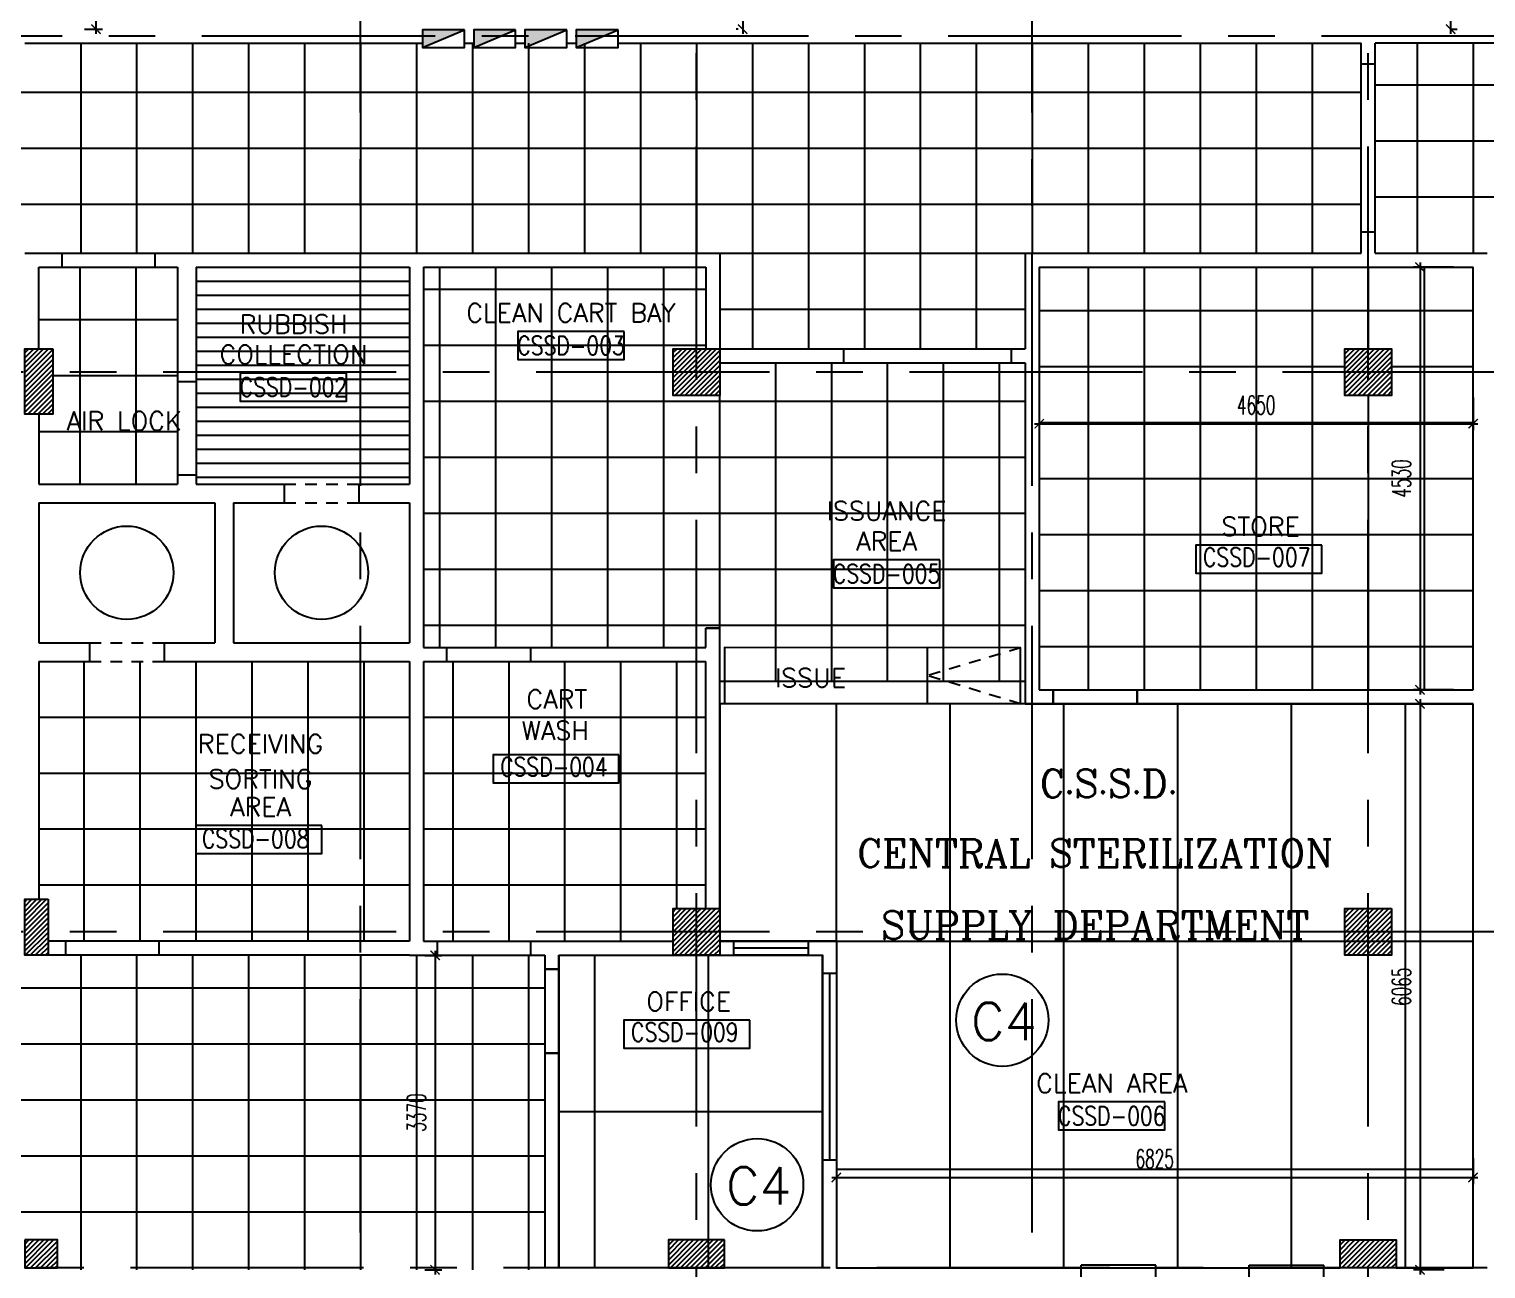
# Model space of a CAD drawing. Extents: x 417866.9 to 417960.2, y 43448 to 43538.2.
# Drawn here: x 417915.58 to 417931.2, y 43494.48 to 43507.77 of the extents above; entities that cross this region are included whole.
import ezdxf
from ezdxf.enums import TextEntityAlignment as Align

# ---------------------------------------------------------------- set-up
doc = ezdxf.new("R2010")
doc.units = 0
doc.header["$MEASUREMENT"] = 0
doc.header["$PDMODE"] = 3
doc.header["$PDSIZE"] = 0.1
doc.linetypes.add('CENTERX2', pattern=[4, 2.5, -0.5, 0.5, -0.5])
doc.linetypes.add('HIDDEN2', pattern=[0.1875, 0.125, -0.0625])
doc.layers.get('0').update_dxf_attribs({"linetype": 'CONTINUOUS'})
doc.layers.get('DEFPOINTS').update_dxf_attribs({"linetype": 'CONTINUOUS'})
for name, color, linetype in [('AXES', 11, 'CENTERX2'), ('CEILING', 4, 'CONTINUOUS'), ('ceiling-marker', 6, 'CONTINUOUS'), ('COL', 2, 'CONTINUOUS'), ('COUNTER', 5, 'CONTINUOUS'), ('DIM', 4, 'CONTINUOUS'), ('E-PANELBX', 3, 'CONTINUOUS'), ('EQ', 5, 'CONTINUOUS'), ('HAT', 8, 'CONTINUOUS'), ('RM-BOX', 11, 'CONTINUOUS'), ('RM-NAME', 11, 'CONTINUOUS'), ('RM-NO', 11, 'CONTINUOUS'), ('SUNI-FUR', 3, 'CONTINUOUS'), ('TXT', 2, 'CONTINUOUS'), ('WALL', 2, 'CONTINUOUS'), ('WIN', 5, 'CONTINUOUS')]:
    doc.layers.add(name, color=color, linetype=linetype)
doc.styles.add('ROMANC', font='romanc', dxfattribs={"height": 0.1})
doc.styles.add('ROMANS', font='ROMANS.shx', dxfattribs={"width": 0.6})
doc.dimstyles.new('STANDARD in', dxfattribs={"dimtxt": 0.2, "dimasz": 0.1, "dimexe": 0.07, "dimexo": 0.05, "dimgap": 0.1, "dimtad": 1, "dimdec": 0, "dimlfac": 1000, "dimzin": 0, "dimdsep": 46, "dimtxsty": 'ROMANS', "dimblk": 'ARCHTICK', "dimcen": 0.05, "dimdle": 0.05, "dimclrd": 4, "dimclre": 4, "dimclrt": 2, "dimadec": 0, "dimazin": 0, "dimtfac": 1, "dimtdec": 0, "dimtmove": 2, "dimatfit": 3, "dimldrblk": 'ARCHTICK', "dimfxl": 0, "dimtolj": 1, "dimtzin": 0, "dimarcsym": 0})

# ---------------------------------------------------------------- blocks, each defined once
blk = doc.blocks.new('RM1')
at = {"layer": 'RM-BOX'}
blk.add_lwpolyline([(570, -200), (-570, -200), (-570, -500), (570, -500)], close=True, dxfattribs=at)
at = {"layer": 'RM-NAME', "style": 'ROMANS'}
for tag, p in [('ROOMNAME1', (0, 324)), ('ROOMNAME2', (0, 0))]:
    blk.add_attdef(tag, text='', height=200, dxfattribs=at).set_placement(p, align=Align.MIDDLE)
at = {"layer": 'RM-NO', "style": 'ROMANS', "width": 0.8}
blk.add_attdef('ROOMNO', text='', height=200, dxfattribs=at).set_placement((0, -350), align=Align.MIDDLE)
blk = doc.blocks.new('COL50')
at = {"layer": 'COL'}
blk.add_lwpolyline([(-250, 250), (-250, -250), (250, -250), (250, 250)], close=True, dxfattribs=at)
blk = doc.blocks.new('*X75')
at = {"color": 0}
for p, q in [((227929, 41942), (228388, 42401)), ((227929, 41995), (228335, 42401)), ((227929, 42048), (228282, 42401)), ((227929, 42101), (228229, 42401)), ((227929, 42154), (228176, 42401)), ((227929, 42207), (228123, 42401)), ((227929, 42260), (228070, 42401)), ((227929, 42313), (228017, 42401)), ((227929, 42366), (227963, 42401)), ((227941, 41901), (228429, 42389)), ((227994, 41901), (228429, 42336)), ((228047, 41901), (228429, 42283)), ((228100, 41901), (228429, 42230)), ((228153, 41901), (228429, 42177)), ((228206, 41901), (228429, 42124)), ((228259, 41901), (228429, 42071)), ((228312, 41901), (228429, 42018)), ((228365, 41901), (228429, 41964)), ((228418, 41901), (228429, 41911))]:
    blk.add_line(p, q, dxfattribs=at)
blk = doc.blocks.new('*X74')
at = {"color": 0}
for p, q in [((227929, 47935), (228395, 48401)), ((227929, 47988), (228342, 48401)), ((227929, 48041), (228289, 48401)), ((227929, 48094), (228236, 48401)), ((227929, 48147), (228183, 48401)), ((227929, 48200), (228130, 48401)), ((227929, 48253), (228077, 48401)), ((227929, 48306), (228024, 48401)), ((227929, 48359), (227971, 48401)), ((227948, 47901), (228429, 48381)), ((228001, 47901), (228429, 48328)), ((228054, 47901), (228429, 48275)), ((228107, 47901), (228429, 48222)), ((228160, 47901), (228429, 48169)), ((228213, 47901), (228429, 48116)), ((228266, 47901), (228429, 48063)), ((228319, 47901), (228429, 48010)), ((228372, 47901), (228429, 47957))]:
    blk.add_line(p, q, dxfattribs=at)
blk = doc.blocks.new('*X73')
at = {"color": 0}
for p, q in [((235129, 41929), (235600, 42401)), ((235129, 41982), (235547, 42401)), ((235129, 42035), (235494, 42401)), ((235129, 42088), (235441, 42401)), ((235129, 42141), (235388, 42401)), ((235129, 42194), (235335, 42401)), ((235129, 42248), (235282, 42401)), ((235129, 42301), (235229, 42401)), ((235129, 42354), (235176, 42401)), ((235153, 41901), (235629, 42376)), ((235206, 41901), (235629, 42323)), ((235259, 41901), (235629, 42270)), ((235312, 41901), (235629, 42217)), ((235365, 41901), (235629, 42164)), ((235418, 41901), (235629, 42111)), ((235471, 41901), (235629, 42058)), ((235525, 41901), (235629, 42005)), ((235578, 41901), (235629, 41952))]:
    blk.add_line(p, q, dxfattribs=at)
blk = doc.blocks.new('*X72')
at = {"color": 0}
for p, q in [((235129, 47922), (235608, 48401)), ((235129, 47975), (235554, 48401)), ((235129, 48028), (235501, 48401)), ((235129, 48081), (235448, 48401)), ((235129, 48134), (235395, 48401)), ((235129, 48187), (235342, 48401)), ((235129, 48240), (235289, 48401)), ((235129, 48293), (235236, 48401)), ((235129, 48346), (235183, 48401)), ((235161, 47901), (235629, 48369)), ((235214, 47901), (235629, 48316)), ((235267, 47901), (235629, 48263)), ((235320, 47901), (235629, 48210)), ((235373, 47901), (235629, 48157)), ((235426, 47901), (235629, 48104)), ((235479, 47901), (235629, 48051)), ((235532, 47901), (235629, 47998)), ((235585, 47901), (235629, 47945))]:
    blk.add_line(p, q, dxfattribs=at)
blk = doc.blocks.new('E-PBX')
at = {"layer": 'E-PANELBX'}
h = blk.add_hatch(color=256, dxfattribs=at)
h.paths.add_polyline_path([(34, 190), (-225, 190), (34, 81)])
h.paths.add_polyline_path([(225, 190), (34, 190), (34, 81), (225, 0)])
blk.add_line((225, 0), (-225, 190), dxfattribs=at)
blk.add_lwpolyline([(-225, 190), (225, 190), (225, 0), (-225, 0)], close=True, dxfattribs=at)
blk = doc.blocks.new('_ARCHTICK')
at = {"color": 0, "linetype": 'ByBlock', "const_width": 0.15}
blk.add_lwpolyline([(-0.5, -0.5), (0.5, 0.5)], dxfattribs=at)
blk = doc.blocks.new('*D214')
at = {"layer": 'DEFPOINTS', "color": 0}
for p in [(417919.776, 43497.844), (417919.776, 43494.474), (417919.936, 43494.474)]:
    blk.add_point(p, dxfattribs=at)
at = {"layer": 'DIM', "color": 4, "lineweight": -2}
for p, q in [((417919.936, 43497.894), (417919.936, 43494.424)), ((417919.826, 43497.844), (417920.006, 43497.844)), ((417919.826, 43494.474), (417920.006, 43494.474))]:
    blk.add_line(p, q, dxfattribs=at)
at = {"layer": 'DIM', "color": 4, "lineweight": -2, "xscale": 0.1, "yscale": 0.1, "zscale": 0.1}
for p, rotation in [((417919.936, 43497.844), 90), ((417919.936, 43494.474), 270)]:
    blk.add_blockref('_ARCHTICK', p, dxfattribs=dict(at, rotation=rotation))
at = {"layer": 'DIM', "color": 2, "insert": (417919.736, 43496.159), "char_height": 0.2, "attachment_point": 5, "rotation": 90, "style": 'ROMANS'}
blk.add_mtext('\\A1;3370', dxfattribs=at)
blk = doc.blocks.new('*D215')
at = {"layer": 'DEFPOINTS', "color": 0}
for p in [(417926.412, 43503.871), (417931.062, 43503.871), (417931.062, 43503.541)]:
    blk.add_point(p, dxfattribs=at)
at = {"layer": 'DIM', "color": 4, "lineweight": -2}
for p, q in [((417926.412, 43503.821), (417926.412, 43503.471)), ((417931.062, 43503.821), (417931.062, 43503.471)), ((417926.362, 43503.541), (417931.112, 43503.541))]:
    blk.add_line(p, q, dxfattribs=at)
at = {"layer": 'DIM', "color": 4, "lineweight": -2, "xscale": 0.1, "yscale": 0.1, "zscale": 0.1, "rotation": 180}
blk.add_blockref('_ARCHTICK', (417926.412, 43503.541), dxfattribs=at)
at = {"layer": 'DIM', "color": 4, "lineweight": -2, "xscale": 0.1, "yscale": 0.1, "zscale": 0.1}
blk.add_blockref('_ARCHTICK', (417931.062, 43503.541), dxfattribs=at)
at = {"layer": 'DIM', "color": 2, "insert": (417928.737, 43503.741), "char_height": 0.2, "attachment_point": 5, "style": 'ROMANS'}
blk.add_mtext('\\A1;4650', dxfattribs=at)
blk = doc.blocks.new('*D216')
at = {"layer": 'DEFPOINTS', "color": 0}
for p in [(417930.902, 43505.219), (417930.493, 43500.689), (417930.902, 43500.689)]:
    blk.add_point(p, dxfattribs=at)
at = {"layer": 'DIM', "color": 4, "lineweight": -2}
for p, q in [((417930.852, 43505.219), (417930.423, 43505.219)), ((417930.493, 43505.269), (417930.493, 43500.639)), ((417930.852, 43500.689), (417930.423, 43500.689))]:
    blk.add_line(p, q, dxfattribs=at)
at = {"layer": 'DIM', "color": 4, "lineweight": -2, "xscale": 0.1, "yscale": 0.1, "zscale": 0.1}
for p, rotation in [((417930.493, 43505.219), 90), ((417930.493, 43500.689), 270)]:
    blk.add_blockref('_ARCHTICK', p, dxfattribs=dict(at, rotation=rotation))
at = {"layer": 'DIM', "color": 2, "insert": (417930.293, 43502.954), "char_height": 0.2, "attachment_point": 5, "rotation": 90, "style": 'ROMANS'}
blk.add_mtext('\\A1;4530', dxfattribs=at)
blk = doc.blocks.new('*D217')
at = {"layer": 'DEFPOINTS', "color": 0}
for p in [(417930.803, 43500.539), (417930.493, 43494.474), (417930.803, 43494.474)]:
    blk.add_point(p, dxfattribs=at)
at = {"layer": 'DIM', "color": 4, "lineweight": -2}
for p, q in [((417930.753, 43500.539), (417930.423, 43500.539)), ((417930.493, 43500.589), (417930.493, 43494.424)), ((417930.753, 43494.474), (417930.423, 43494.474))]:
    blk.add_line(p, q, dxfattribs=at)
at = {"layer": 'DIM', "color": 4, "lineweight": -2, "xscale": 0.1, "yscale": 0.1, "zscale": 0.1}
for p, rotation in [((417930.493, 43500.539), 90), ((417930.493, 43494.474), 270)]:
    blk.add_blockref('_ARCHTICK', p, dxfattribs=dict(at, rotation=rotation))
at = {"layer": 'DIM', "color": 2, "insert": (417930.293, 43497.507), "char_height": 0.2, "attachment_point": 5, "rotation": 90, "style": 'ROMANS'}
blk.add_mtext('\\A1;6065', dxfattribs=at)
blk = doc.blocks.new('*D306')
at = {"layer": 'DEFPOINTS', "color": 0}
for p in [(417931.062, 43495.719), (417924.237, 43495.611), (417931.062, 43495.463)]:
    blk.add_point(p, dxfattribs=at)
at = {"layer": 'DIM', "color": 4, "lineweight": -2}
for p, q in [((417924.237, 43495.561), (417924.237, 43495.393)), ((417931.062, 43495.669), (417931.062, 43495.393)), ((417924.187, 43495.463), (417931.112, 43495.463))]:
    blk.add_line(p, q, dxfattribs=at)
at = {"layer": 'DIM', "color": 4, "lineweight": -2, "xscale": 0.1, "yscale": 0.1, "zscale": 0.1, "rotation": 180}
blk.add_blockref('_ARCHTICK', (417924.237, 43495.463), dxfattribs=at)
at = {"layer": 'DIM', "color": 4, "lineweight": -2, "xscale": 0.1, "yscale": 0.1, "zscale": 0.1}
blk.add_blockref('_ARCHTICK', (417931.062, 43495.463), dxfattribs=at)
at = {"layer": 'DIM', "color": 2, "insert": (417927.649, 43495.663), "char_height": 0.2, "attachment_point": 5, "style": 'ROMANS'}
blk.add_mtext('\\A1;6825', dxfattribs=at)
blk = doc.blocks.new('*D241')
at = {"layer": 'DEFPOINTS', "color": 0}
for p in [(417930.78, 43511.394), (417930.78, 43507.769), (417930.821, 43507.769)]:
    blk.add_point(p, dxfattribs=at)
at = {"layer": 'DIM', "color": 4, "lineweight": -2}
for p, q in [((417930.821, 43511.444), (417930.821, 43507.719)), ((417930.83, 43511.394), (417930.891, 43511.394)), ((417930.83, 43507.769), (417930.891, 43507.769))]:
    blk.add_line(p, q, dxfattribs=at)
at = {"layer": 'DIM', "color": 4, "lineweight": -2, "xscale": 0.1, "yscale": 0.1, "zscale": 0.1}
for p, rotation in [((417930.821, 43511.394), 90), ((417930.821, 43507.769), 270)]:
    blk.add_blockref('_ARCHTICK', p, dxfattribs=dict(at, rotation=rotation))
at = {"layer": 'DIM', "color": 2, "insert": (417930.621, 43509.582), "char_height": 0.2, "attachment_point": 5, "rotation": 90, "style": 'ROMANS'}
blk.add_mtext('\\A1;3625', dxfattribs=at)
blk = doc.blocks.new('*D242')
at = {"layer": 'DEFPOINTS', "color": 0}
for p in [(417923.233, 43511.394), (417923.233, 43507.769), (417923.233, 43507.769)]:
    blk.add_point(p, dxfattribs=at)
at = {"layer": 'DIM', "color": 4, "lineweight": -2}
for p, q in [((417923.233, 43511.444), (417923.233, 43507.719)), ((417923.183, 43511.394), (417923.163, 43511.394)), ((417923.183, 43507.769), (417923.163, 43507.769))]:
    blk.add_line(p, q, dxfattribs=at)
at = {"layer": 'DIM', "color": 4, "lineweight": -2, "xscale": 0.1, "yscale": 0.1, "zscale": 0.1}
for p, rotation in [((417923.233, 43511.394), 90), ((417923.233, 43507.769), 270)]:
    blk.add_blockref('_ARCHTICK', p, dxfattribs=dict(at, rotation=rotation))
at = {"layer": 'DIM', "color": 2, "insert": (417923.033, 43509.582), "char_height": 0.2, "attachment_point": 5, "rotation": 90, "style": 'ROMANS'}
blk.add_mtext('\\A1;3625', dxfattribs=at)
blk = doc.blocks.new('*D244')
at = {"layer": 'DEFPOINTS', "color": 0}
for p in [(417916.129, 43511.394), (417916.129, 43507.769), (417916.3, 43507.769)]:
    blk.add_point(p, dxfattribs=at)
at = {"layer": 'DIM', "color": 4, "lineweight": -2}
for p, q in [((417916.3, 43511.444), (417916.3, 43507.719)), ((417916.179, 43511.394), (417916.37, 43511.394)), ((417916.179, 43507.769), (417916.37, 43507.769))]:
    blk.add_line(p, q, dxfattribs=at)
at = {"layer": 'DIM', "color": 4, "lineweight": -2, "xscale": 0.1, "yscale": 0.1, "zscale": 0.1}
for p, rotation in [((417916.3, 43511.394), 90), ((417916.3, 43507.769), 270)]:
    blk.add_blockref('_ARCHTICK', p, dxfattribs=dict(at, rotation=rotation))
at = {"layer": 'DIM', "color": 2, "insert": (417916.1, 43509.582), "char_height": 0.2, "attachment_point": 5, "rotation": 90, "style": 'ROMANS'}
blk.add_mtext('\\A1;3625', dxfattribs=at)

msp = doc.modelspace()

# ---------------------------------------------------------------- hatches: boundary and pattern name
at = {"layer": 'HAT'}
h = msp.add_hatch(dxfattribs=at)
h.set_pattern_fill('ANSI31', color=256, scale=0.3, style=0)
h.set_pattern_definition([(45, (417480.111385, 43455.963322), (-0.0265165043, 0.0265165043), [])])
h.paths.add_polyline_path([(417915.8366, 43504.3443), (417915.5366, 43504.3443), (417915.5366, 43504.0943), (417915.8366, 43504.0943)])
h.paths.add_polyline_path([(417915.8366, 43504.0943), (417915.5366, 43504.0943), (417915.5366, 43503.6443), (417915.8366, 43503.6443)])
h = msp.add_hatch(dxfattribs=at)
h.set_pattern_fill('ANSI31', color=256, scale=0.3, style=0)
h.set_pattern_definition([(45, (417522.421385, 43456.013322), (-0.0265165043, 0.0265165043), [])])
h.paths.add_polyline_path([(417915.7866, 43498.4443), (417915.5366, 43498.4443), (417915.5366, 43498.1443), (417915.7866, 43498.1443)])
h.paths.add_polyline_path([(417915.7866, 43498.1443), (417915.5366, 43498.1443), (417915.5366, 43497.8443), (417915.7866, 43497.8443)])
h = msp.add_hatch(dxfattribs=at)
h.set_pattern_fill('ANSI31', color=256, scale=0.3, style=0)
h.set_pattern_definition([(45, (417532.141385, 43455.963322), (-0.0265165043, 0.0265165043), [])])
h.paths.add_polyline_path([(417915.5366, 43494.4943), (417915.8866, 43494.4943), (417915.8866, 43494.7943), (417915.5366, 43494.7943)])
h = msp.add_hatch(dxfattribs=at)
h.set_pattern_fill('ANSI31', color=256, scale=0.3, style=0)
h.set_pattern_definition([(45, (417564.191385, 43455.963322), (-0.0265165043, 0.0265165043), [])])
h.paths.add_polyline_path([(417922.7366, 43494.4943), (417922.7366, 43494.7943), (417922.4366, 43494.7943), (417922.4366, 43494.4943)])
h.paths.add_polyline_path([(417923.0366, 43494.4943), (417923.0366, 43494.7943), (417922.7366, 43494.7943), (417922.7366, 43494.4943)])
h = msp.add_hatch(dxfattribs=at)
h.set_pattern_fill('ANSI31', color=256, scale=0.3, style=0)
h.set_pattern_definition([(45, (417476.511385, 43455.963322), (-0.0265165043, 0.0265165043), [])])
h.paths.add_polyline_path([(417929.9366, 43494.4943), (417929.9366, 43494.7943), (417930.2366, 43494.7943), (417930.2366, 43494.4943)])
h.paths.add_polyline_path([(417929.6366, 43494.4943), (417929.6366, 43494.7943), (417929.9366, 43494.7943), (417929.9366, 43494.4943)])

# ---------------------------------------------------------------- linework, layer by layer
at = {"layer": 'AXES'}
for p, q in [((417922.7366, 43460.01), (417922.7366, 43537.5491)), ((417929.9366, 43460.01), (417929.9366, 43537.5491)), ((417919.1366, 43466.8743), (417919.1366, 43525.6943)), ((417926.3366, 43466.8743), (417926.3366, 43525.6943)), ((417947.9366, 43507.6943), (417889.6966, 43507.6943)), ((417959.5194, 43504.0943), (417889.6966, 43504.0943)), ((417959.5194, 43498.0943), (417889.6966, 43498.0943)), ((417959.1694, 43494.4943), (417889.6966, 43494.4943))]:
    msp.add_line(p, q, dxfattribs=at)
at = {"layer": 'CEILING'}
for p, q in [((417916.1366, 43507.6193), (417916.1366, 43505.3693)), ((417916.7366, 43507.6193), (417916.7366, 43505.3693)), ((417917.3366, 43507.6193), (417917.3366, 43505.3693)), ((417917.9366, 43507.6193), (417917.9366, 43505.3693)), ((417918.5366, 43507.6193), (417918.5366, 43505.3693)), ((417919.1366, 43507.6193), (417919.1366, 43505.3693)), ((417919.7366, 43507.6193), (417919.7366, 43505.3693)), ((417920.3366, 43507.6193), (417920.3366, 43505.3693)), ((417920.9366, 43507.6193), (417920.9366, 43505.3693)), ((417921.5366, 43507.6193), (417921.5366, 43505.3693)), ((417922.1366, 43507.6193), (417922.1366, 43505.3693)), ((417922.7366, 43507.6193), (417922.7366, 43505.3693)), ((417923.3366, 43507.6193), (417923.3366, 43504.3443)), ((417923.9366, 43507.6193), (417923.9366, 43504.3443)), ((417924.5366, 43507.6193), (417924.5366, 43504.3443)), ((417925.1366, 43507.6193), (417925.1366, 43504.3443)), ((417925.7366, 43507.6193), (417925.7366, 43504.3443)), ((417926.3366, 43507.6193), (417926.3366, 43505.3693)), ((417926.9366, 43507.6193), (417926.9366, 43505.3693)), ((417927.5366, 43507.6193), (417927.5366, 43505.3693)), ((417928.1366, 43507.6193), (417928.1366, 43505.3693)), ((417928.7366, 43507.6193), (417928.7366, 43505.3693)), ((417929.3366, 43507.6193), (417929.3366, 43505.3693)), ((417930.4616, 43507.6193), (417930.4616, 43505.3693)), ((417931.0616, 43507.6193), (417931.0616, 43505.3693)), ((417902.697, 43507.0943), (417929.8616, 43507.0943)), ((417930.0116, 43507.1718), (417946.0616, 43507.1718)), ((417902.697, 43506.4943), (417929.8616, 43506.4943)), ((417930.0116, 43506.5718), (417946.0616, 43506.5718)), ((417902.697, 43505.8943), (417929.8616, 43505.8943)), ((417930.0116, 43505.9718), (417946.0616, 43505.9718)), ((417922.9866, 43505.3693), (417926.2616, 43505.3693)), ((417916.1304, 43502.8943), (417916.1304, 43505.2193)), ((417916.7304, 43502.8943), (417916.7304, 43505.2193)), ((417919.9866, 43501.1443), (417919.9866, 43505.2193)), ((417920.5866, 43501.1443), (417920.5866, 43505.2193)), ((417921.1866, 43501.1443), (417921.1866, 43505.2193)), ((417921.7866, 43501.1443), (417921.7866, 43505.2193)), ((417922.3866, 43501.1443), (417922.3866, 43505.2193)), ((417926.9366, 43505.2193), (417926.9366, 43500.6893)), ((417927.5366, 43505.2193), (417927.5366, 43500.6893)), ((417928.1366, 43505.2193), (417928.1366, 43500.6893)), ((417928.7366, 43505.2193), (417928.7366, 43500.6893)), ((417929.3366, 43505.2193), (417929.3366, 43500.6893)), ((417929.9366, 43505.2193), (417929.9366, 43504.3443)), ((417930.5366, 43505.2193), (417930.5366, 43500.6893)), ((417917.3741, 43505.0693), (417919.6616, 43505.0693)), ((417917.3741, 43504.9193), (417919.6616, 43504.9193)), ((417919.8116, 43504.9818), (417922.8366, 43504.9818)), ((417917.3741, 43504.7693), (417919.6616, 43504.7693)), ((417922.9866, 43504.7693), (417926.2616, 43504.7693)), ((417926.4116, 43504.7543), (417931.0616, 43504.7543)), ((417915.6866, 43504.6568), (417917.1741, 43504.6568)), ((417917.3741, 43504.6193), (417919.6616, 43504.6193)), ((417917.3741, 43504.4693), (417919.6616, 43504.4693)), ((417917.3741, 43504.3193), (417919.6616, 43504.3193)), ((417919.8116, 43504.3818), (417922.8366, 43504.3818)), ((417917.3741, 43504.1693), (417919.6616, 43504.1693)), ((417923.5866, 43500.7818), (417923.5866, 43504.1943)), ((417924.1866, 43500.7818), (417924.1866, 43504.1943)), ((417924.7866, 43500.7818), (417924.7866, 43504.1943)), ((417925.3866, 43500.7818), (417925.3866, 43504.1943)), ((417925.9866, 43500.7818), (417925.9866, 43504.1943)), ((417926.4116, 43504.1543), (417929.6866, 43504.1543)), ((417930.1866, 43504.1543), (417931.0616, 43504.1543)), ((417915.8366, 43504.0568), (417917.1741, 43504.0568)), ((417917.3741, 43504.0193), (417919.6616, 43504.0193)), ((417917.3741, 43503.8693), (417919.6616, 43503.8693)), ((417922.9866, 43501.3493), (417922.9866, 43503.8443)), ((417929.9366, 43503.8443), (417929.9366, 43500.6893)), ((417917.3741, 43503.7193), (417919.6616, 43503.7193)), ((417919.8116, 43503.7818), (417926.2616, 43503.7818)), ((417917.3741, 43503.5693), (417919.6616, 43503.5693)), ((417926.4116, 43503.5543), (417931.0616, 43503.5543)), ((417915.6866, 43503.4568), (417917.1741, 43503.4568)), ((417917.3741, 43503.4193), (417919.6616, 43503.4193)), ((417917.3741, 43503.2693), (417919.6616, 43503.2693)), ((417919.8116, 43503.1818), (417926.2616, 43503.1818)), ((417917.3741, 43503.1193), (417919.6616, 43503.1193)), ((417917.3741, 43502.9693), (417919.6616, 43502.9693)), ((417926.4116, 43502.9543), (417931.0616, 43502.9543)), ((417919.8116, 43502.5818), (417926.2616, 43502.5818)), ((417926.4116, 43502.3543), (417931.0616, 43502.3543)), ((417919.8116, 43501.9818), (417926.2616, 43501.9818)), ((417926.4116, 43501.7543), (417931.0616, 43501.7543)), ((417919.8116, 43501.3818), (417926.2616, 43501.3818)), ((417926.4116, 43501.1543), (417931.0616, 43501.1543)), ((417916.1741, 43497.9943), (417916.1741, 43500.9943)), ((417916.7741, 43497.9943), (417916.7741, 43500.9943)), ((417917.3741, 43497.9943), (417917.3741, 43500.9943)), ((417917.9741, 43497.9943), (417917.9741, 43500.9943)), ((417918.5741, 43497.9943), (417918.5741, 43500.9943)), ((417919.1741, 43497.9943), (417919.1741, 43500.9943)), ((417920.1241, 43500.9943), (417920.1241, 43497.9943)), ((417920.7241, 43500.9943), (417920.7241, 43497.9943)), ((417921.3241, 43500.9943), (417921.3241, 43497.9943)), ((417921.9241, 43500.9943), (417921.9241, 43497.9943)), ((417922.5241, 43500.9943), (417922.5241, 43498.3443)), ((417922.9866, 43500.7818), (417926.2616, 43500.7818)), ((417924.2366, 43497.9943), (417924.2366, 43500.5393)), ((417925.4566, 43494.4943), (417925.4566, 43500.5393)), ((417926.6766, 43494.4943), (417926.6766, 43500.5393)), ((417927.8966, 43494.4943), (417927.8966, 43500.5393)), ((417929.1166, 43494.4943), (417929.1166, 43500.5393)), ((417930.3366, 43494.4943), (417930.3366, 43500.5393)), ((417919.6616, 43500.3943), (417915.6866, 43500.3943)), ((417922.8366, 43500.3943), (417919.8116, 43500.3943)), ((417919.6616, 43499.7943), (417915.6866, 43499.7943)), ((417922.8366, 43499.7943), (417919.8116, 43499.7943)), ((417919.6616, 43499.1943), (417915.6866, 43499.1943)), ((417922.8366, 43499.1943), (417919.8116, 43499.1943)), ((417919.6616, 43498.5943), (417915.6866, 43498.5943)), ((417922.8366, 43498.5943), (417919.8116, 43498.5943)), ((417924.2366, 43497.9943), (417931.0616, 43497.9943)), ((417916.1366, 43497.8443), (417916.1366, 43494.4743)), ((417916.7366, 43497.8443), (417916.7366, 43494.4743)), ((417917.3366, 43497.8443), (417917.3366, 43494.4743)), ((417917.9366, 43497.8443), (417917.9366, 43494.4743)), ((417918.5366, 43497.8443), (417918.5366, 43494.4743)), ((417919.1366, 43497.8443), (417919.1366, 43494.4743)), ((417919.7366, 43497.8443), (417919.7366, 43494.4743)), ((417920.3366, 43497.8443), (417920.3366, 43494.4743)), ((417920.9366, 43497.8443), (417920.9366, 43494.4743)), ((417921.6466, 43494.4943), (417921.6466, 43497.8443)), ((417922.8666, 43494.4943), (417922.8666, 43497.8443)), ((417924.0866, 43494.4943), (417924.0866, 43497.8443)), ((417906.0666, 43497.4943), (417921.1116, 43497.4943)), ((417906.0666, 43496.8943), (417921.1116, 43496.8943)), ((417906.0666, 43496.2943), (417921.1116, 43496.2943)), ((417921.2616, 43496.1693), (417924.0866, 43496.1693)), ((417906.0666, 43495.6943), (417921.1116, 43495.6943)), ((417924.2366, 43495.5543), (417931.0616, 43495.5543)), ((417906.0666, 43495.0943), (417921.1116, 43495.0943))]:
    msp.add_line(p, q, dxfattribs=at)
for points in [[(417929.6866, 43504.3443), (417930.1866, 43504.3443), (417930.1866, 43503.8443), (417929.6866, 43503.8443)], [(417931.0616, 43500.5393), (417922.9866, 43500.5393), (417922.9866, 43497.9943), (417924.2366, 43497.9943), (417924.2366, 43494.4943), (417929.6366, 43494.4943), (417929.6366, 43494.7943), (417930.2366, 43494.7943), (417930.2366, 43494.4943), (417931.0616, 43494.4943)], [(417921.2616, 43497.8443), (417924.0866, 43497.8443), (417924.0866, 43494.4943), (417921.2616, 43494.4943)]]:
    msp.add_lwpolyline(points, close=True, dxfattribs=at)
at = {"layer": 'ceiling-marker', "color": 2}
for centre in [(417926.0155, 43497.1491), (417923.3875, 43495.385)]:
    msp.add_circle(centre, 0.4949, dxfattribs=at)
at = {"layer": 'COL'}
for p, q in [((417917.1741, 43505.2193), (417917.1741, 43502.9943)), ((417917.3741, 43505.2193), (417917.3741, 43502.9943)), ((417917.1741, 43503.9944), (417917.3741, 43503.9944)), ((417915.6866, 43502.8943), (417917.1741, 43502.8943)), ((417917.1741, 43502.9943), (417917.3741, 43502.9943)), ((417917.1741, 43502.9943), (417917.1741, 43502.8943)), ((417917.3741, 43502.9943), (417917.3741, 43502.8943)), ((417917.3741, 43502.8943), (417918.3179, 43502.8943)), ((417918.3179, 43502.8943), (417918.3179, 43502.6943)), ((417919.1179, 43502.8943), (417919.1179, 43502.6943)), ((417919.1179, 43502.8943), (417919.6616, 43502.8943)), ((417915.6866, 43502.6943), (417917.5741, 43502.6943)), ((417917.5741, 43502.6943), (417917.5741, 43501.1943)), ((417917.7741, 43502.6943), (417918.3179, 43502.6943)), ((417917.7741, 43502.6943), (417917.7741, 43501.1943)), ((417919.1179, 43502.6943), (417919.6616, 43502.6943)), ((417915.6866, 43501.1943), (417916.2304, 43501.1943)), ((417916.2304, 43501.1943), (417916.2304, 43500.9943)), ((417917.0304, 43501.1943), (417917.5741, 43501.1943)), ((417917.0304, 43501.1943), (417917.0304, 43500.9943)), ((417917.7741, 43501.1943), (417919.6616, 43501.1943)), ((417915.6866, 43500.9943), (417916.2304, 43500.9943)), ((417917.0304, 43500.9943), (417919.6616, 43500.9943))]:
    msp.add_line(p, q, dxfattribs=at)
for points in [[(417915.8366, 43504.3443), (417915.8366, 43503.6443), (417915.5366, 43503.6443), (417915.5366, 43504.3443)], [(417915.7866, 43498.4443), (417915.7866, 43497.8443), (417915.5366, 43497.8443), (417915.5366, 43498.4443)], [(417915.5366, 43494.7943), (417915.5366, 43494.4943), (417915.8866, 43494.4943), (417915.8866, 43494.7943)], [(417923.0366, 43494.7943), (417922.4366, 43494.7943), (417922.4366, 43494.4943), (417923.0366, 43494.4943)], [(417929.6366, 43494.7943), (417930.2366, 43494.7943), (417930.2366, 43494.4943), (417929.6366, 43494.4943)]]:
    msp.add_lwpolyline(points, close=True, dxfattribs=at)
at = {"layer": 'COUNTER'}
msp.add_line((417925.2116, 43501.1402), (417925.2116, 43500.5402), dxfattribs=at)
at = {"layer": 'COUNTER', "linetype": 'HIDDEN2'}
for p in [(417926.2116, 43501.1402), (417926.2116, 43500.5402)]:
    msp.add_line(p, (417925.2116, 43500.8402), dxfattribs=at)
at = {"layer": 'COUNTER'}
msp.add_lwpolyline([(417923.0366, 43500.5417), (417926.2116, 43500.5402), (417926.2116, 43501.1402), (417923.0366, 43501.1417)], close=True, dxfattribs=at)
at = {"layer": 'EQ'}
for p, q in [((417927.6616, 43494.5243), (417926.8616, 43494.5243)), ((417926.8616, 43493.0743), (417926.8616, 43494.5243)), ((417927.6616, 43493.0743), (417927.6616, 43494.5243)), ((417928.6616, 43493.0743), (417928.6616, 43494.5243)), ((417928.6616, 43494.5243), (417929.4616, 43494.5243)), ((417929.4616, 43493.0743), (417929.4616, 43494.5243))]:
    msp.add_line(p, q, dxfattribs=at)
at = {"layer": 'RM-BOX'}
for points in [[(417929.4393, 43502.238), (417928.0895, 43502.238), (417928.0895, 43501.938), (417929.4393, 43501.938)], [(417921.9061, 43499.9921), (417920.5563, 43499.9921), (417920.5563, 43499.6921), (417921.9061, 43499.6921)], [(417918.7197, 43499.2345), (417917.3699, 43499.2345), (417917.3699, 43498.9345), (417918.7197, 43498.9345)], [(417923.309, 43497.1489), (417921.9592, 43497.1489), (417921.9592, 43496.8489), (417923.309, 43496.8489)]]:
    msp.add_lwpolyline(points, close=True, dxfattribs=at)
at = {"layer": 'SUNI-FUR', "linetype": 'HIDDEN2'}
for p, q in [((417918.3179, 43502.8943), (417919.1179, 43502.8943)), ((417918.3179, 43502.6943), (417919.1179, 43502.6943)), ((417916.2304, 43501.1943), (417917.0304, 43501.1943)), ((417916.2304, 43500.9943), (417917.0304, 43500.9943))]:
    msp.add_line(p, q, dxfattribs=at)
at = {"layer": 'SUNI-FUR'}
for centre in [(417916.6304, 43501.9443), (417918.7179, 43501.9443)]:
    msp.add_circle(centre, 0.5, dxfattribs=at)
at = {"layer": 'WALL'}
for p, q in [((417915.5366, 43507.6193), (417919.7991, 43507.6193)), ((417920.2491, 43507.6193), (417920.3491, 43507.6193)), ((417920.7991, 43507.6193), (417920.8991, 43507.6193)), ((417921.3491, 43507.6193), (417921.4491, 43507.6193)), ((417921.8991, 43507.6193), (417929.8616, 43507.6193)), ((417929.8616, 43507.3943), (417929.8616, 43507.6193)), ((417930.0116, 43507.3943), (417930.0116, 43507.6193)), ((417937.2116, 43507.6193), (417930.0116, 43507.6193)), ((417929.8616, 43505.3693), (417929.8616, 43507.3943)), ((417930.0116, 43507.3943), (417929.8616, 43507.3943)), ((417930.0116, 43505.3693), (417930.0116, 43507.3943)), ((417930.0116, 43505.5943), (417929.8616, 43505.5943)), ((417915.5366, 43505.3693), (417915.9366, 43505.3693)), ((417915.9366, 43505.3693), (417922.9866, 43505.3693)), ((417915.9366, 43505.2193), (417915.9366, 43505.3693)), ((417916.9366, 43505.2193), (417916.9366, 43505.3693)), ((417922.9866, 43505.3693), (417922.9866, 43504.3443)), ((417926.2616, 43505.3693), (417929.8616, 43505.3693)), ((417926.2616, 43505.3693), (417926.2616, 43504.3443)), ((417930.0116, 43505.3693), (417931.2116, 43505.3693)), ((417915.6866, 43505.2193), (417915.9366, 43505.2193)), ((417915.6866, 43504.3443), (417915.6866, 43505.2193)), ((417915.9366, 43505.2193), (417917.1741, 43505.2193)), ((417917.3741, 43505.2193), (417919.6616, 43505.2193)), ((417919.6616, 43505.2193), (417919.6616, 43502.8943)), ((417919.8116, 43505.2193), (417922.8366, 43505.2193)), ((417919.8116, 43505.2193), (417919.8116, 43501.1443)), ((417922.8366, 43505.2193), (417922.8366, 43504.3443)), ((417926.4116, 43505.2193), (417931.0616, 43505.2193)), ((417926.4116, 43505.2193), (417926.4116, 43500.6893)), ((417931.0616, 43500.6893), (417931.0616, 43505.2193)), ((417922.9866, 43504.3443), (417926.1116, 43504.3443)), ((417924.3116, 43504.3443), (417924.3116, 43504.1943)), ((417926.1116, 43504.3443), (417926.1116, 43504.1943)), ((417926.1116, 43504.3443), (417926.2616, 43504.3443)), ((417922.9866, 43504.1943), (417926.1116, 43504.1943)), ((417926.1116, 43504.1943), (417926.2616, 43504.1943)), ((417926.2616, 43504.1943), (417926.2616, 43500.5393)), ((417915.6866, 43503.6443), (417915.6866, 43502.8943)), ((417915.6866, 43502.6943), (417915.6866, 43501.1943)), ((417919.6616, 43502.6943), (417919.6616, 43501.1943)), ((417922.8366, 43501.1443), (417922.8366, 43501.3493)), ((417922.8366, 43501.3493), (417922.9866, 43501.3493)), ((417922.9866, 43501.3493), (417922.8366, 43501.3493)), ((417922.9866, 43501.3493), (417922.8366, 43501.3493)), ((417922.9866, 43498.3443), (417922.9866, 43501.3493)), ((417919.8116, 43501.1443), (417920.9616, 43501.1443)), ((417920.0616, 43500.9943), (417920.0616, 43501.1443)), ((417920.9616, 43500.9943), (417920.9616, 43501.1443)), ((417920.9616, 43501.1443), (417922.8366, 43501.1443)), ((417920.9616, 43500.9943), (417920.9616, 43501.1443)), ((417920.9616, 43500.9943), (417920.9616, 43501.1443)), ((417915.6866, 43500.9943), (417915.6866, 43498.4443)), ((417919.6616, 43500.9943), (417919.6616, 43497.9943)), ((417919.8116, 43500.9943), (417919.8116, 43497.9943)), ((417919.8116, 43500.9943), (417920.9616, 43500.9943)), ((417920.9616, 43500.9943), (417922.8366, 43500.9943)), ((417922.8366, 43498.3443), (417922.8366, 43500.9943)), ((417926.4116, 43500.6893), (417926.5613, 43500.6893)), ((417926.5613, 43500.5393), (417926.5613, 43500.6893)), ((417926.5613, 43500.6893), (417931.0616, 43500.6893)), ((417926.5613, 43500.6893), (417926.5613, 43500.5393)), ((417927.4613, 43500.5393), (417927.4613, 43500.6893)), ((417927.4613, 43500.6893), (417927.4613, 43500.5393)), ((417926.2616, 43500.5393), (417926.5613, 43500.5393)), ((417926.5613, 43500.5393), (417931.0616, 43500.5393)), ((417931.0616, 43494.4943), (417931.0616, 43500.5393)), ((417915.9762, 43497.9943), (417915.7866, 43497.9943)), ((417919.6616, 43497.9943), (417915.9762, 43497.9943)), ((417915.9762, 43497.8443), (417915.9762, 43497.9943)), ((417916.9762, 43497.8443), (417916.9762, 43497.9943)), ((417919.8116, 43497.9943), (417919.9616, 43497.9943)), ((417919.9616, 43497.8443), (417919.9616, 43497.9943)), ((417919.9616, 43497.9943), (417922.4866, 43497.9943)), ((417920.9616, 43497.8443), (417920.9616, 43497.9943)), ((417920.9616, 43497.8443), (417920.9616, 43497.9943)), ((417923.1366, 43497.9943), (417922.9866, 43497.9943)), ((417923.1366, 43497.8443), (417923.1366, 43497.9943)), ((417924.2366, 43497.9943), (417923.9366, 43497.9943)), ((417923.9366, 43497.8443), (417923.9366, 43497.9943)), ((417924.2366, 43497.9943), (417924.2366, 43497.6491)), ((417915.9762, 43497.8443), (417915.5366, 43497.8443)), ((417919.6616, 43497.8443), (417915.9762, 43497.8443)), ((417919.6616, 43497.8443), (417919.9616, 43497.8443)), ((417919.9616, 43497.8443), (417921.1116, 43497.8443)), ((417921.1116, 43497.8443), (417921.1116, 43497.6943)), ((417921.2616, 43497.8443), (417921.2616, 43497.6943)), ((417921.2616, 43497.8443), (417921.2616, 43497.6943)), ((417921.2616, 43497.8443), (417923.1366, 43497.8443)), ((417923.9366, 43497.8443), (417924.0866, 43497.8443)), ((417924.0866, 43497.8443), (417924.0866, 43497.6491)), ((417921.2616, 43497.6943), (417921.1116, 43497.6943)), ((417921.1116, 43497.6943), (417921.2616, 43497.6943)), ((417921.2616, 43497.6943), (417921.1116, 43497.6943)), ((417921.1116, 43497.6943), (417921.2616, 43497.6943)), ((417921.1116, 43497.6943), (417921.2616, 43497.6943)), ((417921.1116, 43497.6943), (417921.1116, 43494.4943)), ((417921.2616, 43497.6943), (417921.2616, 43494.4943)), ((417924.2366, 43497.6491), (417924.0866, 43497.6491)), ((417921.1116, 43496.7943), (417921.2616, 43496.7943)), ((417921.1116, 43496.7943), (417921.2616, 43496.7943)), ((417921.2616, 43496.7943), (417921.1116, 43496.7943)), ((417921.1116, 43496.7943), (417921.2616, 43496.7943)), ((417921.1116, 43496.7943), (417921.2616, 43496.7943)), ((417924.0866, 43495.6491), (417924.0866, 43494.4943)), ((417924.2366, 43495.6491), (417924.0866, 43495.6491)), ((417924.2366, 43495.6491), (417924.2366, 43494.4943)), ((417915.7866, 43494.4943), (417915.8866, 43494.4943)), ((417931.2116, 43494.4943), (417931.0616, 43494.4943))]:
    msp.add_line(p, q, dxfattribs=at)
at = {"layer": 'WIN'}
for p, q in [((417923.9366, 43497.9943), (417923.1366, 43497.9943)), ((417923.9366, 43497.9193), (417923.1366, 43497.9193)), ((417923.9366, 43497.8443), (417923.1366, 43497.8443)), ((417924.0866, 43497.6491), (417924.0866, 43495.6491)), ((417924.1616, 43497.6491), (417924.1616, 43495.6491)), ((417924.2366, 43497.6491), (417924.2366, 43495.6491))]:
    msp.add_line(p, q, dxfattribs=at)

# ---------------------------------------------------------------- block references
at = {"layer": 'COL', "xscale": -0.001000000047497451, "yscale": 0.0009999999892897904, "zscale": 0.001}
for p in [(417922.7366, 43504.0943), (417929.9366, 43504.0943), (417922.7366, 43498.0943), (417929.9366, 43498.0943)]:
    msp.add_blockref('COL50', p, dxfattribs=at)
at = {"layer": 'E-PANELBX', "xscale": -0.001000000047497451, "yscale": 0.0009999999892897904, "zscale": 0.001}
for p in [(417920.0241, 43507.5713), (417920.5741, 43507.5713), (417921.1241, 43507.5713), (417921.6741, 43507.5713)]:
    msp.add_blockref('E-PBX', p, dxfattribs=at)
at = {"layer": 'HAT', "xscale": 0.001000000047497451, "yscale": 0.0009999999892897904, "zscale": 0.001}
for p, values in [((417921.3927, 43504.7294), {'ROOMNO': 'CSSD-003', 'ROOMNAME2': 'CLEAN CART BAY'}), ((417918.4172, 43504.2832), {'ROOMNO': 'CSSD-002', 'ROOMNAME2': 'COLLECTION', 'ROOMNAME1': 'RUBBISH'}), ((417924.7744, 43502.2818), {'ROOMNO': 'CSSD-005', 'ROOMNAME2': 'AREA', 'ROOMNAME1': 'ISSUANCE'}), ((417927.1892, 43496.4725), {'ROOMNO': 'CSSD-006', 'ROOMNAME2': 'CLEAN AREA'})]:
    msp.add_blockref('RM1', p, dxfattribs=at).add_auto_attribs(values)
for name in ['*X74', '*X72', '*X75', '*X73']:
    msp.add_blockref(name, (417694.5581, 43455.9433), dxfattribs=at)

# ---------------------------------------------------------------- texts
at = {"layer": 'RM-NAME', "style": 'ROMANS'}
for s, p in [('AIR LOCK', (417916.6031, 43503.5708)), ('ISSUE', (417923.9586, 43500.8175)), ('CART', (417921.24, 43500.5889)), ('WASH', (417921.2237, 43500.2523))]:
    msp.add_text(s, height=0.2, dxfattribs=at).set_placement(p, align=Align.MIDDLE)
at = {"layer": 'RM-NAME', "color": 2, "style": 'ROMANC'}
for s, p in [('C.S.S.D.', (417927.1538, 43499.6843)), ('CENTRAL STERILIZATION', (417927.0099, 43498.9382)), ('SUPPLY DEPARTMENT', (417927.0099, 43498.1664))]:
    msp.add_text(s, height=0.3, dxfattribs=at).set_placement(p, align=Align.MIDDLE)
at = {"layer": 'RM-NAME', "style": 'ROMANS'}
for tag, p in [('STORE', (417928.7839, 43502.438)), ('RECEIVING', (417918.0643, 43500.1102)), ('SORTING', (417918.0643, 43499.7329)), ('AREA', (417918.0643, 43499.4345)), ('OFFICE', (417922.6536, 43497.3489))]:
    msp.add_attdef(tag, text='', height=0.2, dxfattribs=at).set_placement(p, align=Align.MIDDLE)
at = {"layer": 'RM-NO', "style": 'ROMANS', "width": 0.8}
for tag, p in [('CSSD-007', (417928.742, 43502.1103)), ('CSSD-004', (417921.2089, 43499.8643)), ('CSSD-008', (417918.0124, 43499.0949)), ('CSSD-009', (417922.6118, 43497.0211))]:
    msp.add_attdef(tag, text='', height=0.2, dxfattribs=at).set_placement(p, align=Align.MIDDLE)
at = {"layer": 'TXT', "color": 6, "style": 'ROMANS'}
for p in [(417925.681, 43496.9367), (417923.0531, 43495.1726)]:
    msp.add_text('C4', height=0.4, dxfattribs=at).set_placement(p)

# ---------------------------------------------------------------- dimensions: what is measured, and where the dimension line sits
at = {"layer": 'DIM'}
for base, p1, p2, picture, middle in [((417916.2997, 43507.7693), (417916.1292, 43511.3943), (417916.1292, 43507.7693), '*D244', (417916.0997, 43509.5818)), ((417923.2325, 43507.7693), (417923.2325, 43511.3943), (417923.2325, 43507.7693), '*D242', (417923.0325, 43509.5818)), ((417930.8211, 43507.7693), (417930.7804, 43511.3943), (417930.7804, 43507.7693), '*D241', (417930.6211, 43509.5818)), ((417930.4933, 43500.6893), (417930.9024, 43505.2193), (417930.9024, 43500.6893), '*D216', (417930.2933, 43502.9543)), ((417930.4933, 43494.4743), (417930.8027, 43500.5393), (417930.8027, 43494.4743), '*D217', (417930.2933, 43497.5068)), ((417919.9364, 43494.4743), (417919.7765, 43497.8443), (417919.7765, 43494.4743), '*D214', (417919.7364, 43496.1593))]:
    dim = msp.add_linear_dim(base=base, p1=p1, p2=p2, angle=90, dimstyle='STANDARD in', dxfattribs=at)
    dim.commit()
    dim.dimension.update_dxf_attribs({"geometry": picture, "text_midpoint": middle})
for base, p1, p2, picture, middle in [((417931.0616, 43503.5412), (417926.4116, 43503.8711), (417931.0616, 43503.8711), '*D215', (417928.7366, 43503.7412)), ((417931.0616, 43495.4631), (417924.2366, 43495.611), (417931.0616, 43495.7194), '*D306', (417927.6491, 43495.6631))]:
    dim = msp.add_linear_dim(base=base, p1=p1, p2=p2, dimstyle='STANDARD in', dxfattribs=at)
    dim.commit()
    dim.dimension.update_dxf_attribs({"geometry": picture, "text_midpoint": middle})

doc.saveas('drawing.dxf')
